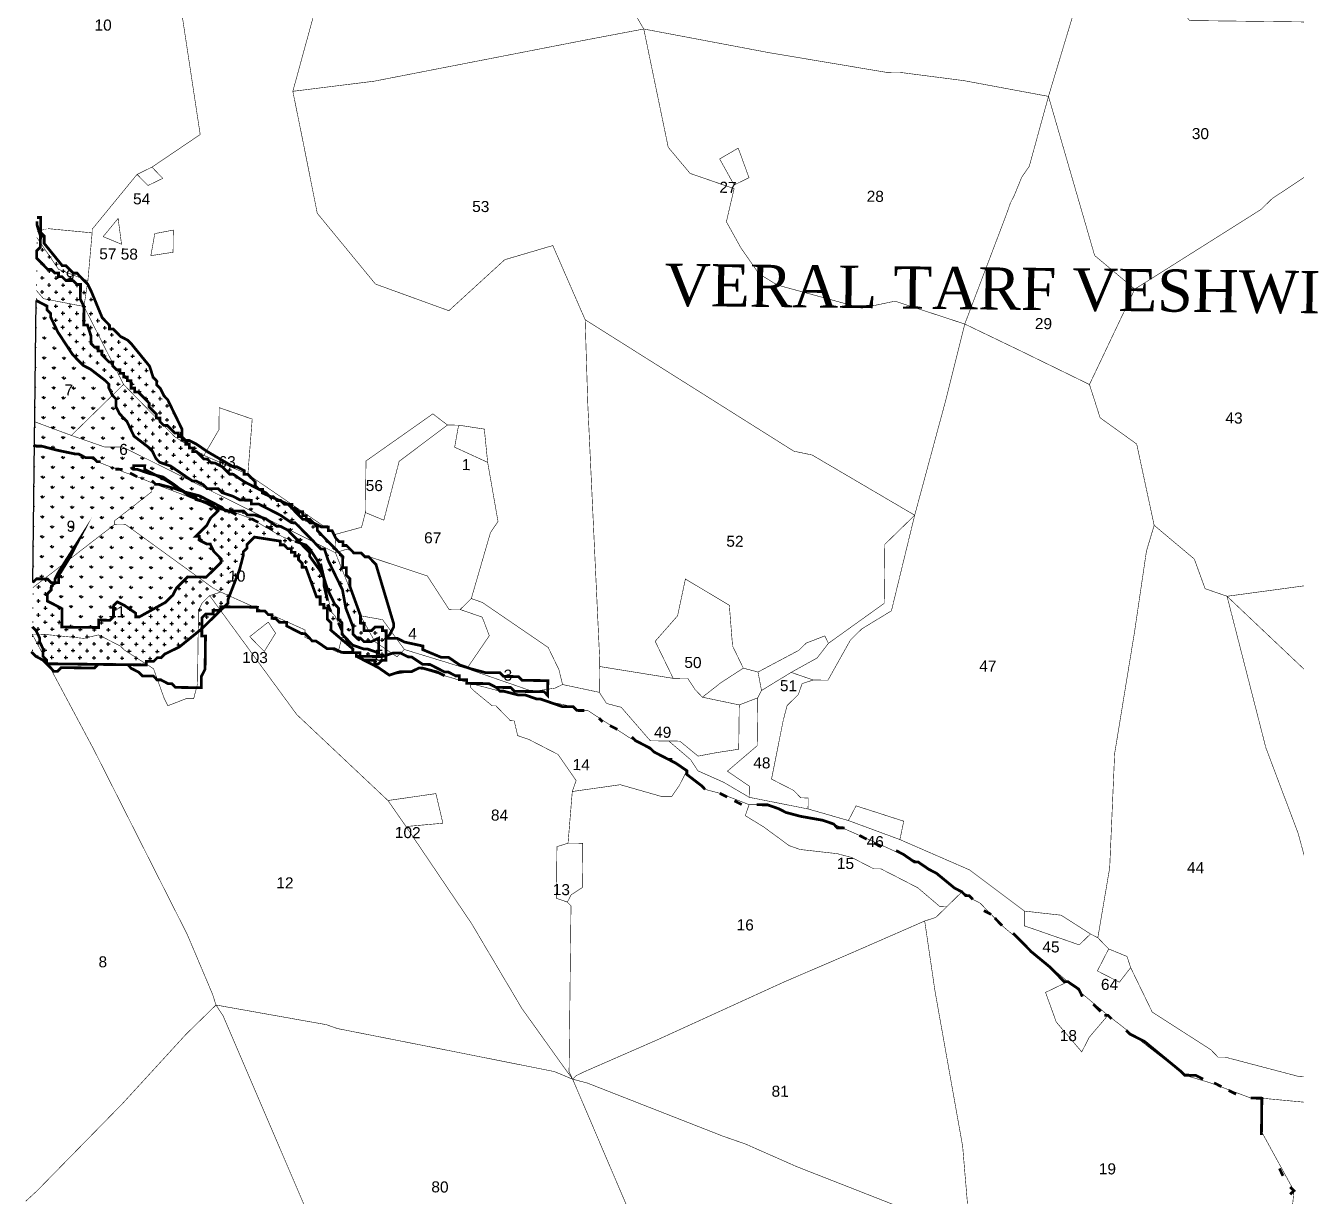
# Model space of a CAD drawing. Header units: metres. Extents: x 301380 to 306099, y 1982558 to 1991216.
# Drawn here: x 301451 to 302834, y 1988684 to 1989958 of the extents above; entities that cross this region are included whole.
import ezdxf

# ---------------------------------------------------------------- set-up
doc = ezdxf.new("R2010")
doc.units = ezdxf.units.M
for name, color, linetype in [('CRZ LINE FOR RIVER OR CREEK', 84, 'Continuous'), ('HAZARDS LINE', 1, 'Continuous'), ('HIGH TIDE LINE', 220, 'Continuous'), ('MANGROOVE HATCH', 104, 'Continuous'), ('NDZ-200M FROM CRZ', 30, 'Continuous'), ('SURVEY NO.', 7, 'Continuous'), ('SURVEY PLOT BOUNDARY', 35, 'Continuous'), ('VILLAGE BOUNDARY', 212, 'Continuous'), ('VILLAGE NAME', 3, 'Continuous')]:
    doc.layers.add(name, color=color, linetype=linetype)
doc.styles.add('PDF Arial', font='arial.ttf')

# ---------------------------------------------------------------- blocks, each defined once
blk = doc.blocks.new('THTU')
at = {"layer": 'MANGROOVE HATCH'}
h = blk.add_hatch(dxfattribs=at)
h.set_pattern_fill('GRASS', color=256, scale=0.601725, angle=-0.661)
h.set_pattern_definition([(89.338964, (295041.466, 1976559.506), (-10.681884, 10.931251), [2.865715, -18.748859]), (44.33896, (295041.466, 1976559.506), (-10.681884, 10.931251), [2.865715, -12.418097]), (134.33896, (295041.466, 1976559.506), (-10.931251, -10.681884), [2.865715, -12.418097])])
h.paths.add_polyline_path([(301549.5, 1989552), (301545.6, 1989556), (301541.7, 1989564.1), (301541.7, 1989568.1), (301537.7, 1989572.2), (301521.8, 1989584.4), (301513.9, 1989588.5), (301509.9, 1989592.5), (301502, 1989600.7), (301486.2, 1989624.9), (301478.4, 1989641), (301478.4, 1989645.1), (301474.4, 1989649.1), (301474.5, 1989653.1), (301466.5, 1989657.2), (301462.5, 1989659.3), (301459, 1989352.4), (301463, 1989356.4), (301475.1, 1989356.2), (301479, 1989352.2), (301483.1, 1989352.1), (301483.1, 1989356.1), (301487.2, 1989364.1), (301507.6, 1989396), (301499.4, 1989380), (301487.2, 1989360.1), (301487.1, 1989352.1), (301483.1, 1989352.1), (301479, 1989348.2), (301478.9, 1989344.1), (301474.9, 1989340.2), (301474.8, 1989332.2), (301482.8, 1989328.1), (301490.8, 1989323.9), (301490.5, 1989303.9), (301530.6, 1989303.4), (301530.7, 1989311.5), (301542.8, 1989311.3), (301546.8, 1989315.3), (301546.9, 1989327.3), (301551, 1989331.3), (301559, 1989327.2), (301570.9, 1989319), (301570.9, 1989315), (301574.9, 1989315), (301603.1, 1989330.7), (301611.3, 1989338.6), (301615.4, 1989346.6), (301627.5, 1989358.5), (301647.6, 1989358.2), (301655.7, 1989366.2), (301663.8, 1989374.1), (301663.9, 1989378.1), (301655.9, 1989386.2), (301652, 1989394.3), (301648, 1989394.4), (301640, 1989398.5), (301640.1, 1989402.5), (301636.1, 1989402.5), (301640.1, 1989406.5), (301648.2, 1989414.4), (301652.3, 1989422.4), (301656.4, 1989426.4), (301660.5, 1989430.3), (301656.5, 1989434.4), (301648.5, 1989438.5), (301628.6, 1989446.7), (301618, 1989454.9), (301604.7, 1989463.1), (301592.7, 1989469.2), (301584.7, 1989471.3), (301572.7, 1989475.5), (301568.7, 1989475.5), (301568.8, 1989479.5), (301580.8, 1989479.4), (301580.7, 1989475.4), (301592.7, 1989469.2), (301600.7, 1989467.1), (301612.7, 1989459), (301618, 1989454.9), (301624.6, 1989450.8), (301640.6, 1989446.6), (301656.5, 1989438.4), (301664.5, 1989434.3), (301668.5, 1989430.2), (301688.5, 1989430), (301692.5, 1989425.9), (301700.5, 1989425.8), (301712.5, 1989421.7), (301724.4, 1989413.5), (301728.5, 1989413.5), (301736.4, 1989409.4), (301748.3, 1989397.2), (301760.2, 1989385), (301760.2, 1989381), (301772, 1989364.8), (301775.9, 1989356.8), (301779.8, 1989344.7), (301783.7, 1989336.6), (301787.7, 1989328.5), (301791.6, 1989324.5), (301791.5, 1989312.5), (301795.4, 1989308.4), (301795.3, 1989296.4), (301799.3, 1989292.3), (301803.2, 1989288.2), (301807.2, 1989284.2), (301819.2, 1989280), (301823.2, 1989280), (301835.2, 1989275.8), (301835.4, 1989291.9), (301827.3, 1989288), (301819.3, 1989288.1), (301815.3, 1989292.1), (301811.3, 1989292.2), (301807.3, 1989296.2), (301807.4, 1989304.2), (301799.6, 1989324.4), (301795.9, 1989344.5), (301788, 1989360.6), (301780.2, 1989376.8), (301776.3, 1989388.9), (301772.3, 1989388.9), (301764.4, 1989397), (301752.5, 1989409.2), (301744.5, 1989417.3), (301740.5, 1989417.4), (301728.6, 1989425.5), (301704.7, 1989437.8), (301696.7, 1989437.9), (301696.7, 1989441.9), (301684.7, 1989442.1), (301676.7, 1989446.2), (301664.7, 1989450.3), (301660.7, 1989454.4), (301648.7, 1989454.5), (301644.7, 1989458.6), (301636.8, 1989462.7), (301632.8, 1989462.7), (301608.9, 1989479.1), (301596.9, 1989483.2), (301592.9, 1989487.3), (301589, 1989495.3), (301585, 1989499.4), (301569.1, 1989511.6), (301561.3, 1989527.8), (301553.4, 1989535.9), (301549.4, 1989543.9)])
at = {"layer": 'NDZ-200M FROM CRZ'}
h = blk.add_hatch(dxfattribs=at)
h.set_pattern_fill('CROSS', color=256, scale=1.20345, angle=-0.661)
h.set_pattern_definition([(359.338964, (295041.466, 1976559.5064), (7.7295618, 7.5532326), [3.820953, -11.462859]), (89.338964, (295043.354, 1976557.574), (-7.5532326, 7.7295618), [3.820953, -11.462859])])
h.paths.add_polyline_path([(301550.4, 1989624.2), (301546.4, 1989628.2), (301542.4, 1989628.3), (301542.4, 1989632.3), (301534.5, 1989640.4), (301522.8, 1989668.6), (301518.9, 1989676.7), (301514.9, 1989680.7), (301511, 1989684.8), (301507, 1989688.9), (301503, 1989688.9), (301499, 1989693), (301495.1, 1989697), (301491, 1989697.1), (301471.3, 1989721.4), (301471.4, 1989729.4), (301467.4, 1989733.5), (301467.6, 1989749.5), (301463.6, 1989749.5), (301462.5, 1989659.3), (301466.5, 1989657.2), (301474.5, 1989653.1), (301474.4, 1989649.1), (301478.4, 1989645.1), (301478.4, 1989641), (301486.2, 1989624.9), (301502, 1989600.7), (301509.9, 1989592.5), (301513.9, 1989588.5), (301521.8, 1989584.4), (301537.7, 1989572.2), (301541.7, 1989568.1), (301541.7, 1989564.1), (301545.6, 1989556), (301549.5, 1989552), (301549.4, 1989543.9), (301553.4, 1989535.9), (301561.3, 1989527.8), (301569.1, 1989511.6), (301585, 1989499.4), (301589, 1989495.3), (301592.9, 1989487.3), (301596.9, 1989483.2), (301608.9, 1989479.1), (301632.8, 1989462.7), (301636.8, 1989462.7), (301644.7, 1989458.6), (301648.7, 1989454.5), (301660.7, 1989454.4), (301664.7, 1989450.3), (301676.7, 1989446.2), (301684.7, 1989442.1), (301696.7, 1989441.9), (301696.7, 1989437.9), (301704.7, 1989437.8), (301728.6, 1989425.5), (301740.5, 1989417.4), (301744.5, 1989417.3), (301752.5, 1989409.2), (301764.4, 1989397), (301772.3, 1989388.9), (301776.3, 1989388.9), (301780.2, 1989376.8), (301788, 1989360.6), (301795.9, 1989344.5), (301799.6, 1989324.4), (301807.4, 1989304.2), (301807.3, 1989296.2), (301811.3, 1989292.2), (301815.3, 1989292.1), (301819.3, 1989288.1), (301827.3, 1989288), (301835.4, 1989291.9), (301835.2, 1989275.8), (301823.2, 1989280), (301819.2, 1989280), (301807.2, 1989284.2), (301803.2, 1989288.2), (301799.3, 1989292.3), (301795.3, 1989296.4), (301795.4, 1989308.4), (301791.5, 1989312.5), (301791.6, 1989324.5), (301787.7, 1989328.5), (301783.7, 1989336.6), (301779.8, 1989344.7), (301775.9, 1989356.8), (301772, 1989364.8), (301760.2, 1989381), (301760.2, 1989385), (301748.3, 1989397.2), (301736.4, 1989409.4), (301728.5, 1989413.5), (301724.4, 1989413.5), (301712.5, 1989421.7), (301700.5, 1989425.8), (301692.5, 1989425.9), (301688.5, 1989430), (301668.5, 1989430.2), (301664.5, 1989434.3), (301656.5, 1989438.4), (301640.6, 1989446.6), (301624.6, 1989450.8), (301618, 1989454.9), (301628.6, 1989446.7), (301648.5, 1989438.5), (301656.5, 1989434.4), (301660.5, 1989430.3), (301656.4, 1989426.4), (301652.3, 1989422.4), (301648.2, 1989414.4), (301640.1, 1989406.5), (301636.1, 1989402.5), (301640.1, 1989402.5), (301640, 1989398.5), (301648, 1989394.4), (301652, 1989394.3), (301655.9, 1989386.2), (301663.9, 1989378.1), (301663.8, 1989374.1), (301655.7, 1989366.2), (301647.6, 1989358.2), (301627.5, 1989358.5), (301615.4, 1989346.6), (301611.3, 1989338.6), (301603.1, 1989330.7), (301574.9, 1989315), (301570.9, 1989315), (301570.9, 1989319), (301559, 1989327.2), (301551, 1989331.3), (301546.9, 1989327.3), (301546.8, 1989315.3), (301542.8, 1989311.3), (301530.7, 1989311.5), (301530.6, 1989303.4), (301490.5, 1989303.9), (301490.8, 1989323.9), (301482.8, 1989328.1), (301474.8, 1989332.2), (301474.9, 1989340.2), (301478.9, 1989344.1), (301479, 1989348.2), (301483.1, 1989352.1), (301479, 1989352.2), (301475.1, 1989356.2), (301463, 1989356.4), (301459, 1989352.4), (301458.1, 1989276.2), (301462.1, 1989272.1), (301470, 1989268), (301474, 1989264), (301506.1, 1989263.6), (301546.2, 1989263.1), (301582.3, 1989262.7), (301582.4, 1989266.7), (301590.4, 1989266.6), (301594.4, 1989270.6), (301598.4, 1989270.5), (301602.5, 1989274.5), (301618.6, 1989282.4), (301642.9, 1989302.1), (301647, 1989306.1), (301651, 1989310.1), (301659.2, 1989318), (301663.2, 1989322), (301667.3, 1989325.9), (301671.3, 1989329.9), (301671.4, 1989333.9), (301683.8, 1989365.9), (301688, 1989381.9), (301688, 1989385.9), (301692.1, 1989389.8), (301692.1, 1989393.8), (301696.2, 1989397.8), (301700.2, 1989401.8), (301728.3, 1989397.4), (301728.2, 1989393.4), (301732.2, 1989393.4), (301736.2, 1989389.3), (301740.2, 1989389.3), (301740.2, 1989385.3), (301744.2, 1989385.2), (301744.1, 1989381.2), (301748.1, 1989381.2), (301748.1, 1989377.1), (301752.1, 1989373.1), (301752, 1989369.1), (301756, 1989369), (301767.7, 1989336.8), (301771.7, 1989336.8), (301771.6, 1989328.7), (301775.6, 1989328.7), (301775.6, 1989324.7), (301779.6, 1989324.6), (301779.4, 1989312.6), (301783.4, 1989308.5), (301783.3, 1989300.5), (301807.2, 1989280.2), (301807.1, 1989276.2), (301811.1, 1989276.1), (301811.1, 1989272.1), (301815.1, 1989272.1), (301819, 1989268), (301831.1, 1989267.9), (301831, 1989263.9), (301835, 1989263.8), (301839.1, 1989267.8), (301843.1, 1989267.7), (301843.5, 1989299.8), (301839.5, 1989299.9), (301839.5, 1989303.9), (301831.5, 1989304), (301827.4, 1989300), (301819.4, 1989300.1), (301819.5, 1989308.1), (301815.5, 1989308.2), (301815.6, 1989316.2), (301803.9, 1989348.4), (301804, 1989356.4), (301800.1, 1989360.5), (301800.1, 1989368.5), (301796.1, 1989368.6), (301796.3, 1989380.6), (301792.3, 1989384.7), (301768.5, 1989409), (301768.6, 1989413), (301764.6, 1989417.1), (301760.6, 1989421.1), (301756.6, 1989421.2), (301756.7, 1989425.2), (301752.7, 1989425.2), (301752.7, 1989429.3), (301748.7, 1989429.3), (301744.7, 1989433.4), (301740.7, 1989433.4), (301740.8, 1989437.4), (301736.8, 1989437.5), (301708.8, 1989449.8), (301708.9, 1989453.8), (301704.9, 1989453.9), (301700.9, 1989457.9), (301700.9, 1989461.9), (301697, 1989466), (301693, 1989470.1), (301689, 1989470.1), (301689, 1989474.1), (301681.1, 1989478.2), (301677.1, 1989478.3), (301649.2, 1989494.6), (301637.2, 1989502.8), (301629.3, 1989506.9), (301625.2, 1989507), (301621.3, 1989511), (301621.4, 1989519), (301605.7, 1989551.3), (301601.7, 1989555.4), (301597.8, 1989563.4), (301593.8, 1989567.5), (301593.9, 1989571.5), (301589.9, 1989575.6), (301586.1, 1989587.6), (301566.3, 1989611.9), (301562.3, 1989616), (301554.3, 1989620.1)])
at = {"layer": 'CRZ LINE FOR RIVER OR CREEK', "const_width": 3.01}
blk.add_lwpolyline([(301463.6, 1989749.5), (301467.6, 1989749.5), (301467.4, 1989733.5), (301471.4, 1989729.4), (301471.3, 1989721.4), (301491, 1989697.1), (301495.1, 1989697), (301499, 1989693), (301503, 1989688.9), (301507, 1989688.9), (301511, 1989684.8), (301514.9, 1989680.7), (301518.9, 1989676.7), (301522.8, 1989668.6), (301534.5, 1989640.4), (301542.4, 1989632.3), (301542.4, 1989628.3), (301546.4, 1989628.2), (301550.4, 1989624.2), (301554.3, 1989620.1), (301562.3, 1989616), (301566.3, 1989611.9), (301586.1, 1989587.6), (301589.9, 1989575.6), (301593.9, 1989571.5), (301593.8, 1989567.5), (301597.8, 1989563.4), (301601.7, 1989555.4), (301605.7, 1989551.3), (301621.4, 1989519), (301621.3, 1989511), (301625.2, 1989507), (301629.3, 1989506.9), (301637.2, 1989502.8), (301649.2, 1989494.6), (301677.1, 1989478.3), (301681.1, 1989478.2), (301689, 1989474.1), (301689, 1989470.1), (301693, 1989470.1), (301697, 1989466), (301700.9, 1989461.9), (301700.9, 1989457.9), (301704.9, 1989453.9), (301708.9, 1989453.8), (301708.8, 1989449.8), (301736.8, 1989437.5), (301740.8, 1989437.4), (301740.7, 1989433.4), (301744.7, 1989433.4), (301748.7, 1989429.3), (301752.7, 1989429.3), (301752.7, 1989425.2), (301756.7, 1989425.2), (301756.6, 1989421.2), (301760.6, 1989421.1), (301764.6, 1989417.1), (301768.6, 1989413), (301768.5, 1989409), (301792.3, 1989384.7), (301796.3, 1989380.6), (301796.1, 1989368.6), (301800.1, 1989368.5), (301800.1, 1989360.5), (301804, 1989356.4), (301803.9, 1989348.4), (301815.6, 1989316.2), (301815.5, 1989308.2), (301819.5, 1989308.1), (301819.4, 1989300.1), (301827.4, 1989300), (301831.5, 1989304), (301839.5, 1989303.9), (301839.5, 1989299.9), (301843.5, 1989299.8), (301843.1, 1989267.7), (301839.1, 1989267.8), (301835, 1989263.8), (301831, 1989263.9), (301831.1, 1989267.9), (301819, 1989268), (301815.1, 1989272.1), (301811.1, 1989272.1), (301811.1, 1989276.1), (301807.1, 1989276.2), (301807.2, 1989280.2), (301783.3, 1989300.5), (301783.4, 1989308.5), (301779.4, 1989312.6), (301779.6, 1989324.6), (301775.6, 1989324.7), (301775.6, 1989328.7), (301771.6, 1989328.7), (301771.7, 1989336.8), (301767.7, 1989336.8), (301756, 1989369), (301752, 1989369.1), (301752.1, 1989373.1), (301748.1, 1989377.1), (301748.1, 1989381.2), (301744.1, 1989381.2), (301744.2, 1989385.2), (301740.2, 1989385.3), (301740.2, 1989389.3), (301736.2, 1989389.3), (301732.2, 1989393.4), (301728.2, 1989393.4), (301728.3, 1989397.4), (301700.2, 1989401.8), (301696.2, 1989397.8), (301692.1, 1989393.8), (301692.1, 1989389.8), (301688, 1989385.9), (301688, 1989381.9), (301683.8, 1989365.9), (301671.4, 1989333.9), (301671.3, 1989329.9), (301667.3, 1989325.9), (301663.2, 1989322), (301659.2, 1989318), (301651, 1989310.1), (301647, 1989306.1), (301642.9, 1989302.1), (301618.6, 1989282.4), (301602.5, 1989274.5), (301598.4, 1989270.5), (301594.4, 1989270.6), (301590.4, 1989266.6), (301582.4, 1989266.7), (301582.3, 1989262.7), (301474, 1989264), (301470, 1989268), (301462.1, 1989272.1), (301458.1, 1989276.2)], dxfattribs=at)
at = {"layer": 'CRZ LINE FOR RIVER OR CREEK', "lineweight": 50}
blk.add_point((301458.1, 1989276.2), dxfattribs=at)
at = {"layer": 'HAZARDS LINE', "lineweight": 0, "const_width": 3.01}
blk.add_lwpolyline([(301463.5, 1989745.5), (301463.5, 1989741.5), (301467.3, 1989729.4), (301467.2, 1989717.4), (301463.2, 1989713.4), (301463.1, 1989705.4), (301467, 1989701.4), (301471, 1989697.3), (301475, 1989693.2), (301479, 1989693.2), (301482.9, 1989689.1), (301486.9, 1989689.1), (301486.9, 1989685.1), (301490.9, 1989685), (301494.9, 1989681), (301502.9, 1989680.9), (301506.9, 1989676.8), (301510.9, 1989676.8), (301510.7, 1989660.7), (301514.6, 1989652.7), (301514.4, 1989632.6), (301518.4, 1989632.6), (301522.3, 1989620.5), (301522.2, 1989612.5), (301526.1, 1989608.4), (301530.1, 1989608.4), (301530.1, 1989604.3), (301534.1, 1989604.3), (301534.1, 1989600.3), (301538, 1989596.2), (301542, 1989592.2), (301546, 1989592.1), (301545.9, 1989588.1), (301549.9, 1989584.1), (301553.9, 1989584), (301553.9, 1989580), (301557.9, 1989579.9), (301557.8, 1989575.9), (301561.9, 1989575.9), (301561.8, 1989571.9), (301565.8, 1989571.8), (301565.7, 1989563.8), (301569.7, 1989563.8), (301569.7, 1989559.8), (301573.7, 1989559.7), (301577.7, 1989555.6), (301585.6, 1989547.5), (301585.5, 1989543.5), (301589.5, 1989539.5), (301593.5, 1989535.4), (301593.4, 1989531.4), (301597.4, 1989531.3), (301597.4, 1989527.3), (301601.4, 1989523.3), (301605.4, 1989523.2), (301609.3, 1989519.2), (301613.3, 1989515.1), (301617.3, 1989515.1), (301617.3, 1989511.1), (301621.3, 1989511), (301621.2, 1989507), (301625.2, 1989507), (301625.2, 1989502.9), (301629.2, 1989502.9), (301629.2, 1989498.9), (301633.2, 1989498.8), (301633.1, 1989494.8), (301637.1, 1989494.8), (301645.1, 1989486.7), (301649.1, 1989486.6), (301653, 1989482.6), (301657, 1989482.5), (301665, 1989478.4), (301669, 1989474.4), (301673, 1989470.3), (301677, 1989470.2), (301688.9, 1989462.1), (301696.9, 1989458), (301704.9, 1989453.9), (301712.8, 1989449.8), (301716.8, 1989445.7), (301720.8, 1989445.7), (301724.8, 1989441.6), (301728.8, 1989441.6), (301732.7, 1989437.5), (301736.8, 1989437.5), (301744.7, 1989429.3), (301748.7, 1989425.3), (301752.6, 1989421.2), (301756.6, 1989421.2), (301760.6, 1989417.1), (301764.6, 1989417.1), (301772.6, 1989413), (301780.6, 1989412.9), (301780.6, 1989408.9), (301784.6, 1989408.8), (301788.5, 1989400.8), (301792.4, 1989396.7), (301796.5, 1989396.7), (301796.4, 1989392.6), (301800.4, 1989392.6), (301808.4, 1989384.5), (301816.4, 1989384.4), (301820.3, 1989380.3), (301824.4, 1989380.3), (301828.3, 1989376.2), (301832.3, 1989372.2), (301851.6, 1989307.7), (301851.5, 1989303.7), (301847.4, 1989295.8), (301843.4, 1989291.8), (301855.4, 1989291.7), (301863.4, 1989287.6), (301883.4, 1989283.3), (301883.4, 1989279.3), (301903.3, 1989271), (301911.3, 1989271), (301923.3, 1989262.8), (301935.3, 1989258.6), (301951.3, 1989254.4), (301967.3, 1989254.3), (301971.3, 1989250.2), (301987.3, 1989250), (301991.3, 1989246), (302019.4, 1989245.6), (302019.2, 1989229.6), (302015.2, 1989233.6), (301983.1, 1989234), (301979.2, 1989238.1), (301963.1, 1989238.3), (301955.1, 1989242.4), (301931.1, 1989242.6), (301931.1, 1989246.7), (301923.1, 1989246.7), (301923.1, 1989250.8), (301919.1, 1989250.8), (301911.2, 1989254.9), (301907.1, 1989255), (301891.2, 1989263.2), (301883.2, 1989263.3), (301871.2, 1989271.4), (301867.2, 1989271.5), (301859.2, 1989275.6), (301851.2, 1989275.7), (301839.1, 1989271.8), (301815.1, 1989272.1), (301815.1, 1989276.1), (301795.1, 1989276.3), (301787.1, 1989280.4), (301779.1, 1989280.5), (301767.1, 1989288.7), (301763.1, 1989288.7), (301759.2, 1989292.8), (301755.2, 1989296.8), (301751.2, 1989296.9), (301743.2, 1989301), (301735.2, 1989305.1), (301735.3, 1989309.1), (301727.3, 1989309.2), (301723.3, 1989313.2), (301719.3, 1989313.3), (301719.3, 1989317.3), (301715.3, 1989317.3), (301711.4, 1989321.4), (301703.3, 1989321.5), (301703.4, 1989325.5), (301663.3, 1989326), (301663.2, 1989322), (301655.2, 1989322.1), (301655.2, 1989318), (301647.1, 1989318.1), (301643.1, 1989314.2), (301642.8, 1989294.1), (301646.9, 1989294.1), (301646.4, 1989258), (301642.3, 1989250), (301642.2, 1989237.9), (301614.1, 1989238.3), (301610.2, 1989242.3), (301606.1, 1989242.4), (301598.2, 1989246.5), (301594.2, 1989246.5), (301590.2, 1989250.6), (301578.2, 1989250.7), (301574.2, 1989254.8), (301566.2, 1989258.9), (301562.3, 1989262.9), (301530.2, 1989263.3), (301526.1, 1989259.3), (301490, 1989259.8), (301486, 1989255.8), (301481.9, 1989255.8), (301474, 1989264), (301474.1, 1989268), (301470.1, 1989272), (301470.2, 1989280.1), (301466.3, 1989288.1), (301466.3, 1989292.1), (301462.4, 1989300.2), (301458.4, 1989304.3)], dxfattribs=at)
at = {"layer": 'HIGH TIDE LINE', "lineweight": 0, "const_width": 3.01}
blk.add_lwpolyline([(301459, 1989352.4), (301463, 1989356.4), (301475.1, 1989356.2), (301479, 1989352.2), (301483.1, 1989352.1), (301483.1, 1989356.1), (301487.2, 1989364.1), (301507.6, 1989396), (301499.4, 1989380), (301487.2, 1989360.1), (301487.1, 1989352.1), (301483.1, 1989352.1), (301479, 1989348.2), (301478.9, 1989344.1), (301474.9, 1989340.2), (301474.8, 1989332.2), (301482.8, 1989328.1), (301490.8, 1989323.9), (301490.5, 1989303.9), (301530.6, 1989303.4), (301530.7, 1989311.5), (301542.8, 1989311.3), (301546.8, 1989315.3), (301546.9, 1989327.3), (301551, 1989331.3), (301559, 1989327.2), (301570.9, 1989319), (301570.9, 1989315), (301574.9, 1989315), (301603.1, 1989330.7), (301611.3, 1989338.6), (301615.4, 1989346.6), (301627.5, 1989358.5), (301647.6, 1989358.2), (301655.7, 1989366.2), (301663.8, 1989374.1), (301663.9, 1989378.1), (301655.9, 1989386.2), (301652, 1989394.3), (301648, 1989394.4), (301640, 1989398.5), (301640.1, 1989402.5), (301636.1, 1989402.5), (301640.1, 1989406.5), (301648.2, 1989414.4), (301652.3, 1989422.4), (301656.4, 1989426.4), (301660.5, 1989430.3), (301656.5, 1989434.4), (301648.5, 1989438.5), (301628.6, 1989446.7), (301612.7, 1989459), (301600.7, 1989467.1), (301584.7, 1989471.3), (301572.7, 1989475.5), (301568.7, 1989475.5), (301568.8, 1989479.5), (301580.8, 1989479.4), (301580.7, 1989475.4), (301604.7, 1989463.1), (301624.6, 1989450.8), (301640.6, 1989446.6), (301656.5, 1989438.4), (301664.5, 1989434.3), (301668.5, 1989430.2), (301688.5, 1989430), (301692.5, 1989425.9), (301700.5, 1989425.8), (301712.5, 1989421.7), (301724.4, 1989413.5), (301728.5, 1989413.5), (301736.4, 1989409.4), (301748.3, 1989397.2), (301760.2, 1989385), (301760.2, 1989381), (301772, 1989364.8), (301775.9, 1989356.8), (301779.8, 1989344.7), (301783.7, 1989336.6), (301787.7, 1989328.5), (301791.6, 1989324.5), (301791.5, 1989312.5), (301795.4, 1989308.4), (301795.3, 1989296.4), (301799.3, 1989292.3), (301803.2, 1989288.2), (301807.2, 1989284.2), (301819.2, 1989280), (301823.2, 1989280), (301835.2, 1989275.8), (301835.4, 1989291.9), (301827.3, 1989288), (301819.3, 1989288.1), (301815.3, 1989292.1), (301811.3, 1989292.2), (301807.3, 1989296.2), (301807.4, 1989304.2), (301799.6, 1989324.4), (301795.9, 1989344.5), (301788, 1989360.6), (301780.2, 1989376.8), (301776.3, 1989388.9), (301772.3, 1989388.9), (301764.4, 1989397), (301752.5, 1989409.2), (301744.5, 1989417.3), (301740.5, 1989417.4), (301728.6, 1989425.5), (301704.7, 1989437.8), (301696.7, 1989437.9), (301696.7, 1989441.9), (301684.7, 1989442.1), (301676.7, 1989446.2), (301664.7, 1989450.3), (301660.7, 1989454.4), (301648.7, 1989454.5), (301644.7, 1989458.6), (301636.8, 1989462.7), (301632.8, 1989462.7), (301608.9, 1989479.1), (301596.9, 1989483.2), (301592.9, 1989487.3), (301589, 1989495.3), (301585, 1989499.4), (301569.1, 1989511.6), (301561.3, 1989527.8), (301553.4, 1989535.9), (301549.4, 1989543.9), (301549.5, 1989552), (301545.6, 1989556), (301541.7, 1989564.1), (301541.7, 1989568.1), (301537.7, 1989572.2), (301521.8, 1989584.4), (301513.9, 1989588.5), (301509.9, 1989592.5), (301502, 1989600.7), (301486.2, 1989624.9), (301478.4, 1989641), (301478.4, 1989645.1), (301474.4, 1989649.1), (301474.5, 1989653.1), (301466.5, 1989657.2), (301462.5, 1989659.3)], dxfattribs=at)
at = {"layer": 'MANGROOVE HATCH', "flags": 128}
blk.add_lwpolyline([(301462.5, 1989659.3), (301466.5, 1989657.2), (301474.5, 1989653.1), (301474.4, 1989649.1), (301478.4, 1989645.1), (301478.4, 1989641), (301486.2, 1989624.9), (301502, 1989600.7), (301509.9, 1989592.5), (301513.9, 1989588.5), (301521.8, 1989584.4), (301537.7, 1989572.2), (301541.7, 1989568.1), (301541.7, 1989564.1), (301545.6, 1989556), (301549.5, 1989552), (301549.4, 1989543.9), (301553.4, 1989535.9), (301561.3, 1989527.8), (301569.1, 1989511.6), (301585, 1989499.4), (301589, 1989495.3), (301592.9, 1989487.3), (301596.9, 1989483.2), (301608.9, 1989479.1), (301632.8, 1989462.7), (301636.8, 1989462.7), (301644.7, 1989458.6), (301648.7, 1989454.5), (301660.7, 1989454.4), (301664.7, 1989450.3), (301676.7, 1989446.2), (301684.7, 1989442.1), (301696.7, 1989441.9), (301696.7, 1989437.9), (301704.7, 1989437.8), (301728.6, 1989425.5), (301740.5, 1989417.4), (301744.5, 1989417.3), (301752.5, 1989409.2), (301764.4, 1989397), (301772.3, 1989388.9), (301776.3, 1989388.9), (301780.2, 1989376.8), (301788, 1989360.6), (301795.9, 1989344.5), (301799.6, 1989324.4), (301807.4, 1989304.2), (301807.3, 1989296.2), (301811.3, 1989292.2), (301815.3, 1989292.1), (301819.3, 1989288.1), (301827.3, 1989288), (301835.4, 1989291.9), (301835.2, 1989275.8), (301823.2, 1989280), (301819.2, 1989280), (301807.2, 1989284.2), (301803.2, 1989288.2), (301799.3, 1989292.3), (301795.3, 1989296.4), (301795.4, 1989308.4), (301791.5, 1989312.5), (301791.6, 1989324.5), (301787.7, 1989328.5), (301783.7, 1989336.6), (301779.8, 1989344.7), (301775.9, 1989356.8), (301772, 1989364.8), (301760.2, 1989381), (301760.2, 1989385), (301748.3, 1989397.2), (301736.4, 1989409.4), (301728.5, 1989413.5), (301724.4, 1989413.5), (301712.5, 1989421.7), (301700.5, 1989425.8), (301692.5, 1989425.9), (301688.5, 1989430), (301668.5, 1989430.2), (301664.5, 1989434.3), (301656.5, 1989438.4), (301640.6, 1989446.6), (301624.6, 1989450.8), (301604.7, 1989463.1), (301580.7, 1989475.4), (301580.8, 1989479.4), (301568.8, 1989479.5), (301568.7, 1989475.5), (301572.7, 1989475.5), (301584.7, 1989471.3), (301600.7, 1989467.1), (301612.7, 1989459), (301628.6, 1989446.7), (301648.5, 1989438.5), (301656.5, 1989434.4), (301660.5, 1989430.3), (301656.4, 1989426.4), (301652.3, 1989422.4), (301648.2, 1989414.4), (301640.1, 1989406.5), (301636.1, 1989402.5), (301640.1, 1989402.5), (301640, 1989398.5), (301648, 1989394.4), (301652, 1989394.3), (301655.9, 1989386.2), (301663.9, 1989378.1), (301663.8, 1989374.1), (301655.7, 1989366.2), (301647.6, 1989358.2), (301627.5, 1989358.5), (301615.4, 1989346.6), (301611.3, 1989338.6), (301603.1, 1989330.7), (301574.9, 1989315), (301570.9, 1989315), (301570.9, 1989319), (301559, 1989327.2), (301551, 1989331.3), (301546.9, 1989327.3), (301546.8, 1989315.3), (301542.8, 1989311.3), (301530.7, 1989311.5), (301530.6, 1989303.4), (301490.5, 1989303.9), (301490.8, 1989323.9), (301482.8, 1989328.1), (301474.8, 1989332.2), (301474.9, 1989340.2), (301478.9, 1989344.1), (301479, 1989348.2), (301483.1, 1989352.1), (301487.1, 1989352.1), (301487.2, 1989360.1), (301499.4, 1989380), (301507.6, 1989396), (301487.2, 1989364.1), (301483.1, 1989356.1), (301483.1, 1989352.1), (301479, 1989352.2), (301475.1, 1989356.2), (301463, 1989356.4), (301459, 1989352.4)], close=True, dxfattribs=at)
at = {"layer": 'SURVEY PLOT BOUNDARY', "lineweight": 18, "const_width": 0.602}
for points in [[(301607.6, 1990060.8), (301641.1, 1989839.8), (301588.6, 1989804.3), (301572.4, 1989796.4), (301523.6, 1989736.8), (301523.5, 1989732.8), (301475.5, 1989737.4), (301523.5, 1989732.8), (301518.9, 1989680.7), (301487, 1989693.1), (301463.3, 1989727.8), (301487, 1989693.1), (301518.9, 1989680.7), (301514.6, 1989652.7), (301470.6, 1989661.2), (301462.7, 1989670.2), (301470.6, 1989661.2), (301514.6, 1989652.7), (301557.7, 1989567.9), (301500.9, 1989512.4), (301461, 1989527.3), (301500.9, 1989512.4), (301536.9, 1989499.9), (301557, 1989499.7), (301788.3, 1989384.7), (301815.6, 1989316.2), (301831.3, 1989287.9), (301855.2, 1989271.6), (301863.3, 1989279.5), (301931.3, 1989258.7), (302003.2, 1989233.8), (302027.3, 1989237.5), (302035.4, 1989241.4), (302075.4, 1989232.9), (302083.3, 1989220.8), (302099.3, 1989216.6), (302130.9, 1989180.2), (302151, 1989179.9), (302174.8, 1989159.6), (302182.7, 1989147.5), (302210.6, 1989135.1), (302238.5, 1989118.7), (302302.6, 1989106), (302346.5, 1989093.4), (302402.5, 1989072.7), (302478.3, 1989039.7), (302538, 1988994.9), (302537.8, 1988978.9), (302597.7, 1988958.1), (302609.9, 1988970), (302617.9, 1988965.9), (302629.7, 1988953.7), (302617.4, 1988929.8), (302641.4, 1988917.5), (302653.6, 1988933.4), (302677.1, 1988885), (302740.8, 1988844.1), (302748.7, 1988836), (302756.8, 1988835.9), (302836.7, 1988814.9)], [(302844.4, 1988786.8), (302796.4, 1988791.3), (302784.3, 1988791.5), (302740.4, 1988808), (302712.4, 1988816.4), (302628.9, 1988881.5), (302585.2, 1988918.1), (302513.7, 1988979.1), (302489.9, 1989003.5), (302481.9, 1989007.6), (302478, 1989011.7), (302470, 1989015.8), (302434.2, 1989040.2), (302422.2, 1989048.4), (302386.3, 1989064.9), (302330.5, 1989089.6), (302278.5, 1989102.2), (302258.5, 1989110.5), (302238.4, 1989110.7), (302206.5, 1989123.1), (302190.5, 1989127.3), (302170.6, 1989143.6), (302170.7, 1989147.6), (302158.7, 1989155.8), (302134.8, 1989168.1), (302106.9, 1989184.4), (302063.1, 1989213), (302051.1, 1989213.2), (302047.1, 1989217.2), (302007.1, 1989225.7), (301995.1, 1989229.9), (301967.1, 1989234.2), (301935.1, 1989242.6), (301879.1, 1989259.3), (301871, 1989255.4), (301846.9, 1989251.6), (301811.1, 1989272.1), (301799.3, 1989292.3), (301787.5, 1989316.5), (301783.5, 1989320.6), (301775.9, 1989356.8), (301768.2, 1989376.9), (301760.3, 1989389), (301756.3, 1989393.1), (301732.3, 1989401.4), (301724.4, 1989405.5), (301696.5, 1989421.9), (301652.5, 1989438.4), (301636.5, 1989442.6), (301592.6, 1989459.2), (301572.6, 1989467.4), (301560.6, 1989471.6), (301528.7, 1989484), (301520.7, 1989488.1), (301516.7, 1989488.1), (301504.7, 1989492.3), (301468.7, 1989500.7), (301460.7, 1989502.8), (301468.7, 1989500.7), (301504.7, 1989492.3), (301516.7, 1989488.1), (301520.7, 1989488.1), (301528.7, 1989484), (301560.6, 1989471.6), (301572.6, 1989467.4), (301592.6, 1989459.2), (301588.5, 1989455.2), (301588.5, 1989451.2), (301548, 1989419.6), (301548, 1989415.6), (301458.9, 1989346.7), (301548, 1989415.6), (301560, 1989415.4), (301655.5, 1989346.1), (301663.5, 1989342), (301651.4, 1989338.1), (301643.3, 1989330.2), (301639.2, 1989322.2), (301638.2, 1989242), (301634, 1989226), (301626, 1989226.1), (301605.9, 1989218.3), (301601.9, 1989226.4), (301590.3, 1989258.6), (301558.4, 1989279), (301554.5, 1989283.1), (301530.5, 1989295.4), (301514.4, 1989291.6), (301470.4, 1989296.1), (301458.3, 1989296.2), (301525.1, 1989171.1), (301576.1, 1989070.2), (301627.1, 1988969.3), (301654.4, 1988904.8), (301658.3, 1988892.7), (301625.8, 1988861), (301556.7, 1988785.6), (301463.4, 1988690.4), (301451.2, 1988679.2), (301463.4, 1988690.4), (301556.7, 1988785.6), (301625.8, 1988861), (301658.3, 1988892.7), (301666.2, 1988880.6), (301771.6, 1988634.6)], [(301767.1, 1989978.7), (301741.9, 1989886.8), (301753.3, 1989830.5), (301768.5, 1989754.1), (301831.8, 1989677.1), (301911.7, 1989648.1), (301972.5, 1989703.6), (302024.8, 1989719), (302060, 1989638.3), (302062.9, 1989546), (302075.8, 1989269.1), (302075.4, 1989232.9), (302035.4, 1989241.4), (302031.5, 1989257.5), (302019.8, 1989281.7), (301948.1, 1989330.7), (301936.1, 1989334.9), (301957, 1989406.8), (301965.2, 1989418.8), (301953.9, 1989483.1), (301950.3, 1989519.3), (301922.3, 1989523.6), (301910.2, 1989523.7), (301894.3, 1989535.9), (301821.5, 1989484.6), (301820.9, 1989428.5), (301816.7, 1989412.5), (301788.5, 1989404.8), (301693, 1989470.1), (301697.7, 1989530.2), (301661.8, 1989542.6), (301661.5, 1989518.6), (301645.1, 1989490.7), (301613.3, 1989511.1), (301557.7, 1989567.9), (301514.6, 1989652.7), (301518.9, 1989680.7), (301523.5, 1989732.8), (301523.6, 1989736.8), (301572.4, 1989796.4), (301584.3, 1989784.3), (301600.4, 1989792.1), (301588.6, 1989804.3), (301641.1, 1989839.8), (301607.6, 1990060.8)], [(302477.9, 1988654.6), (302470.8, 1988738.9), (302440.7, 1988907.8), (302429.5, 1988984.1), (302441.6, 1988988), (302453.8, 1988999.9), (302470, 1989015.8), (302478, 1989011.7), (302481.9, 1989007.6), (302489.9, 1989003.5), (302513.7, 1988979.1), (302585.2, 1988918.1), (302561, 1988906.4), (302572.7, 1988874.1), (302600.4, 1988841.7), (302608.6, 1988857.7), (302628.9, 1988881.5), (302712.4, 1988816.4), (302740.4, 1988808), (302784.3, 1988791.5), (302796.4, 1988791.3), (302795.9, 1988755.2), (302831.3, 1988690.6), (302822.2, 1988594.4)]]:
    blk.add_lwpolyline(points, dxfattribs=at)
for points in [[(301782.1, 1990235.3), (301845.7, 1990190.5), (302004.7, 1990064.3), (302084.5, 1990027.2), (302088.4, 1990015.2), (302123.8, 1989954.6), (302063.5, 1989943.2), (301830.3, 1989897.8), (301741.9, 1989886.8), (301767.1, 1989978.7), (301796.5, 1990094.8), (301793.2, 1990159)], [(302325.7, 1990072.6), (302446, 1990067.2), (302626.8, 1990089.2), (302564.2, 1989881.3), (302472.2, 1989898.4), (302404.1, 1989907.2), (302388, 1989907.4), (302259.9, 1989928.9), (302123.8, 1989954.6), (302088.4, 1990015.2), (302084.5, 1990027.2), (302117.9, 1990139.2), (302147.1, 1990231.1), (302217.5, 1990077.9)], [(302795.5, 1989758.3), (302658.1, 1989671.6), (302614.4, 1989708.2), (302564.2, 1989881.3), (302626.8, 1990089.2), (302678.2, 1990020.4), (302717.6, 1989963.8), (302842, 1989962.3), (302920.8, 1989845.1), (302807.6, 1989770.1)], [(302123.8, 1989954.6), (302150.4, 1989825.9), (302174.2, 1989797.5), (302222.1, 1989780.9), (302213.7, 1989744.9), (302229.4, 1989716.6), (302249.1, 1989688.3), (302269, 1989676.1), (302361, 1989650.9), (302397.2, 1989658.5), (302473.1, 1989633.6), (302452.1, 1989549.6), (302418.6, 1989425.6), (302307, 1989491.1), (302287, 1989495.3), (302060, 1989638.3), (302024.8, 1989719), (301972.5, 1989703.6), (301911.7, 1989648.1), (301831.8, 1989677.1), (301768.5, 1989754.1), (301753.3, 1989830.5), (301741.9, 1989886.8), (301830.3, 1989897.8), (302063.5, 1989943.2)], [(302564.2, 1989881.3), (302543.3, 1989805.3), (302535.1, 1989793.4), (302526.9, 1989773.4), (302522.8, 1989765.4), (302518.6, 1989753.4), (302473.1, 1989633.6), (302397.2, 1989658.5), (302361, 1989650.9), (302269, 1989676.1), (302249.1, 1989688.3), (302229.4, 1989716.6), (302213.7, 1989744.9), (302222.1, 1989780.9), (302174.2, 1989797.5), (302150.4, 1989825.9), (302123.8, 1989954.6), (302259.9, 1989928.9), (302388, 1989907.4), (302404.1, 1989907.2), (302472.2, 1989898.4)], [(302564.2, 1989881.3), (302614.4, 1989708.2), (302658.1, 1989671.6), (302608.8, 1989567.8), (302533, 1989604.8), (302473.1, 1989633.6), (302518.6, 1989753.4), (302522.8, 1989765.4), (302526.9, 1989773.4), (302535.1, 1989793.4), (302543.3, 1989805.3)], [(302928.9, 1989849), (302932, 1989768.7), (302928.9, 1989503.9), (302912.1, 1989431.9), (302895.1, 1989355.9), (302758.5, 1989337.4), (302734.6, 1989345.7), (302722.9, 1989377.9), (302679.2, 1989414.6), (302660.2, 1989503), (302620.4, 1989531.6), (302608.8, 1989567.8), (302658.1, 1989671.6), (302795.5, 1989758.3), (302807.6, 1989770.1), (302920.8, 1989845.1)], [(302222.1, 1989784.9), (302238.3, 1989792.8), (302226.6, 1989825), (302206.4, 1989813.2)], [(302222.1, 1989784.9), (302206.4, 1989813.2), (302226.6, 1989825), (302238.3, 1989792.8)], [(301588.6, 1989804.3), (301600.4, 1989792.1), (301584.3, 1989784.3), (301572.4, 1989796.4)], [(301535.5, 1989728.7), (301555.5, 1989720.4), (301551.8, 1989748.5)], [(301535.5, 1989728.7), (301551.8, 1989748.5), (301555.5, 1989720.4)], [(301475.5, 1989737.4), (301463.4, 1989734.5)], [(301591.7, 1989732), (301587.4, 1989708), (301611.6, 1989711.7), (301611.8, 1989735.8)], [(301587.4, 1989708), (301591.7, 1989732), (301611.8, 1989735.8), (301611.6, 1989711.7)], [(302418.6, 1989425.6), (302402.3, 1989409.7), (302386.1, 1989393.9), (302385.4, 1989329.7), (302324.7, 1989286.2), (302320.8, 1989294.3), (302300.6, 1989286.5), (302292.5, 1989278.6), (302248.1, 1989255), (302232.1, 1989259.2), (302220.4, 1989283.4), (302216.9, 1989327.6), (302169.1, 1989356.2), (302160.6, 1989316.2), (302136.2, 1989288.4), (302155.8, 1989248.1), (302075.7, 1989261), (302075.8, 1989269.1), (302062.9, 1989546), (302060, 1989638.3), (302287, 1989495.3), (302307, 1989491.1)], [(302608.8, 1989567.8), (302620.4, 1989531.6), (302660.2, 1989503), (302679.2, 1989414.6), (302670.8, 1989386.6), (302657.8, 1989298.4), (302636.2, 1989166.3), (302630.8, 1989042), (302617.9, 1988965.9), (302609.9, 1988970), (302578, 1988990.4), (302538, 1988994.9), (302478.3, 1989039.7), (302402.5, 1989072.7), (302406.7, 1989092.7), (302354.8, 1989109.4), (302346.5, 1989093.4), (302302.6, 1989106), (302302.7, 1989118), (302294.7, 1989118.1), (302286.8, 1989126.2), (302262.8, 1989138.5), (302275.6, 1989202.6), (302279.8, 1989218.6), (302292, 1989230.5), (302296.1, 1989242.4), (302308.2, 1989246.3), (302324.2, 1989246.1), (302348.8, 1989290), (302361, 1989301.9), (302393.3, 1989321.6), (302418.6, 1989425.6), (302452.1, 1989549.6), (302473.1, 1989633.6), (302533, 1989604.8)], [(301500.9, 1989512.4), (301557.7, 1989567.9), (301613.3, 1989511.1), (301645.1, 1989490.7), (301693, 1989470.1), (301788.5, 1989404.8), (301788.3, 1989384.7), (301557, 1989499.7), (301536.9, 1989499.9)], [(301645.1, 1989490.7), (301661.5, 1989518.6), (301661.8, 1989542.6), (301697.7, 1989530.2), (301693, 1989470.1)], [(301820.9, 1989428.5), (301821.5, 1989484.6), (301894.3, 1989535.9), (301910.2, 1989523.7), (301857.6, 1989484.2), (301840.9, 1989420.2)], [(301910.2, 1989523.7), (301922.3, 1989523.6), (301918, 1989499.6), (301953.9, 1989483.1), (301965.2, 1989418.8), (301957, 1989406.8), (301936.1, 1989334.9), (301924, 1989323), (301911.9, 1989323.1), (301888.3, 1989359.5), (301800.4, 1989388.6), (301788.3, 1989384.7), (301788.5, 1989404.8), (301816.7, 1989412.5), (301820.9, 1989428.5), (301840.9, 1989420.2), (301857.6, 1989484.2)], [(301922.3, 1989523.6), (301950.3, 1989519.3), (301953.9, 1989483.1), (301918, 1989499.6)], [(301592.6, 1989459.2), (301636.5, 1989442.6), (301652.5, 1989438.4), (301696.5, 1989421.9), (301724.4, 1989405.5), (301732.3, 1989401.4), (301756.3, 1989393.1), (301760.3, 1989389), (301768.2, 1989376.9), (301775.9, 1989356.8), (301783.5, 1989320.6), (301787.5, 1989316.5), (301799.3, 1989292.3), (301795.3, 1989292.4), (301791.1, 1989276.4), (301755.1, 1989292.8), (301755.2, 1989300.8), (301663.5, 1989342), (301655.5, 1989346.1), (301560, 1989415.4), (301548, 1989415.6), (301548, 1989419.6), (301588.5, 1989451.2), (301588.5, 1989455.2)], [(302418.6, 1989425.6), (302393.3, 1989321.6), (302361, 1989301.9), (302348.8, 1989290), (302324.2, 1989246.1), (302308.2, 1989246.3), (302284.2, 1989254.6), (302312.5, 1989270.3), (302324.7, 1989286.2), (302385.4, 1989329.7), (302386.1, 1989393.9), (302402.3, 1989409.7)], [(302913, 1988818.1), (302900.9, 1988810.2), (302836.7, 1988814.9), (302756.8, 1988835.9), (302748.7, 1988836), (302740.8, 1988844.1), (302677.1, 1988885), (302653.6, 1988933.4), (302649.7, 1988945.5), (302629.7, 1988953.7), (302617.9, 1988965.9), (302630.8, 1989042), (302636.2, 1989166.3), (302657.8, 1989298.4), (302670.8, 1989386.6), (302679.2, 1989414.6), (302722.9, 1989377.9), (302734.6, 1989345.7), (302758.5, 1989337.4), (302800.8, 1989172.4), (302835.8, 1989079.7), (302858.9, 1988995.2)], [(301924, 1989323), (301948, 1989314.7), (301955.7, 1989294.5), (301931.3, 1989258.7), (301863.3, 1989279.5), (301839.6, 1989311.9), (301815.6, 1989316.2), (301788.3, 1989384.7), (301800.4, 1989388.6), (301888.3, 1989359.5), (301911.9, 1989323.1)], [(302155.8, 1989248.1), (302136.2, 1989288.4), (302160.6, 1989316.2), (302169.1, 1989356.2), (302216.9, 1989327.6), (302220.4, 1989283.4), (302232.1, 1989259.2), (302207.9, 1989243.5), (302187.6, 1989227.6), (302179.7, 1989235.8), (302171.8, 1989247.9)], [(302758.5, 1989337.4), (302895.1, 1989355.9), (303018.6, 1989282.2), (303154.2, 1989208.5), (303269.8, 1989151), (303324.9, 1989058), (303372, 1988969.2), (303255.6, 1988958.5), (303183.9, 1989007.5), (303160, 1989019.8), (303080.5, 1989076.9), (302937.6, 1989215), (302865.7, 1989235.9)], [(301651.4, 1989338.1), (301746.2, 1989208.7), (301845.4, 1989115.2), (301865.1, 1989086.9), (301936.1, 1988981.8), (301991.2, 1988888.9), (302034.6, 1988828.2), (302046.4, 1988812), (302026.5, 1988820.3), (301898.4, 1988845.8), (301790.4, 1988867.1), (301778.4, 1988871.3), (301658.3, 1988892.7), (301654.4, 1988904.8), (301627.1, 1988969.3), (301576.1, 1989070.2), (301525.1, 1989171.1), (301458.3, 1989296.2), (301470.4, 1989296.1), (301514.4, 1989291.6), (301530.5, 1989295.4), (301554.5, 1989283.1), (301558.4, 1989279), (301590.3, 1989258.6), (301601.9, 1989226.4), (301605.9, 1989218.3), (301626, 1989226.1), (301634, 1989226), (301638.2, 1989242), (301639.2, 1989322.2), (301643.3, 1989330.2)], [(301663.5, 1989342), (301755.2, 1989300.8), (301755.1, 1989292.8), (301791.1, 1989276.4), (301795.3, 1989292.4), (301799.3, 1989292.3), (301811.1, 1989272.1), (301846.9, 1989251.6), (301871, 1989255.4), (301879.1, 1989259.3), (301935.1, 1989242.6), (301935, 1989238.6), (301939, 1989234.5), (301958.9, 1989218.2), (301962.9, 1989218.2), (301978.7, 1989202), (301982.8, 1989201.9), (301986.6, 1989185.8), (301998.6, 1989181.7), (302030.5, 1989165.3), (302050.2, 1989136.9), (302046, 1989125), (302041.4, 1989068.8), (302029.3, 1989065), (302028.7, 1989008.8), (302040.6, 1989004.7), (302044.6, 1989000.6), (302042.5, 1988820.1), (302046.4, 1988812), (302034.6, 1988828.2), (301991.2, 1988888.9), (301936.1, 1988981.8), (301865.1, 1989086.9), (301905.2, 1989090.5), (301897.6, 1989122.7), (301845.4, 1989115.2), (301746.2, 1989208.7), (301651.4, 1989338.1)], [(301936.1, 1989334.9), (301948.1, 1989330.7), (302019.8, 1989281.7), (302031.5, 1989257.5), (302035.4, 1989241.4), (302027.3, 1989237.5), (302003.2, 1989233.8), (301931.3, 1989258.7), (301955.7, 1989294.5), (301948, 1989314.7), (301924, 1989323)], [(303080.5, 1989076.9), (303065.2, 1988800.3), (302997.2, 1988817.1), (302913, 1988818.1), (302858.9, 1988995.2), (302835.8, 1989079.7), (302800.8, 1989172.4), (302758.5, 1989337.4), (302865.7, 1989235.9), (302937.6, 1989215)], [(301695, 1989293.5), (301710.8, 1989277.3), (301723.1, 1989297.2), (301715.2, 1989309.3)], [(301710.8, 1989277.3), (301695, 1989293.5), (301715.2, 1989309.3), (301723.1, 1989297.2)], [(301863.3, 1989279.5), (301855.2, 1989271.6), (301831.3, 1989287.9), (301815.6, 1989316.2), (301839.6, 1989311.9)], [(302324.7, 1989286.2), (302312.5, 1989270.3), (302284.2, 1989254.6), (302251.9, 1989234.9), (302248.1, 1989255), (302292.5, 1989278.6), (302300.6, 1989286.5), (302320.8, 1989294.3)], [(302155.8, 1989248.1), (302171.8, 1989247.9), (302179.7, 1989235.8), (302187.6, 1989227.6), (302227.7, 1989219.2), (302227.1, 1989171), (302203, 1989167.3), (302182.9, 1989163.5), (302163, 1989179.8), (302130.9, 1989180.2), (302099.3, 1989216.6), (302083.3, 1989220.8), (302075.4, 1989232.9), (302075.7, 1989261)], [(302248.1, 1989255), (302251.9, 1989234.9), (302247.8, 1989226.9), (302227.7, 1989219.2), (302187.6, 1989227.6), (302207.9, 1989243.5), (302232.1, 1989259.2)], [(302284.2, 1989254.6), (302308.2, 1989246.3), (302296.1, 1989242.4), (302292, 1989230.5), (302279.8, 1989218.6), (302275.6, 1989202.6), (302262.8, 1989138.5), (302286.8, 1989126.2), (302294.7, 1989118.1), (302302.7, 1989118), (302302.6, 1989106), (302238.5, 1989118.7), (302238.7, 1989130.8), (302214.8, 1989147.1), (302247.2, 1989174.8), (302247.8, 1989226.9), (302251.9, 1989234.9)], [(302162.5, 1989131.6), (302154.3, 1989119.7), (302142.3, 1989119.8), (302098.3, 1989132.4), (302046, 1989125), (302050.2, 1989136.9), (302030.5, 1989165.3), (301998.6, 1989181.7), (301986.6, 1989185.8), (301982.8, 1989201.9), (301978.7, 1989202), (301962.9, 1989218.2), (301958.9, 1989218.2), (301939, 1989234.5), (301935, 1989238.6), (301935.1, 1989242.6), (301967.1, 1989234.2), (301995.1, 1989229.9), (302007.1, 1989225.7), (302047.1, 1989217.2), (302051.1, 1989213.2), (302063.1, 1989213), (302106.9, 1989184.4), (302134.8, 1989168.1), (302158.7, 1989155.8), (302170.7, 1989147.6)], [(302238.5, 1989118.7), (302210.6, 1989135.1), (302182.7, 1989147.5), (302174.8, 1989159.6), (302151, 1989179.9), (302163, 1989179.8), (302182.9, 1989163.5), (302203, 1989167.3), (302227.1, 1989171), (302227.7, 1989219.2), (302247.8, 1989226.9), (302247.2, 1989174.8), (302214.8, 1989147.1), (302238.7, 1989130.8)], [(302206.5, 1989123.1), (302238.4, 1989110.7), (302234.3, 1989098.7), (302254.2, 1989086.5), (302282, 1989066.1), (302294, 1989061.9), (302334.1, 1989057.4), (302350.1, 1989053.2), (302374, 1989040.9), (302382, 1989040.8), (302390, 1989036.7), (302421.9, 1989020.3), (302445.8, 1989000), (302453.8, 1988999.9), (302441.6, 1988988), (302429.5, 1988984.1), (302348.9, 1988948.9), (302276.3, 1988917.7), (302139.2, 1988855.1), (302058.6, 1988819.9), (302050.5, 1988816), (302046.4, 1988812), (302042.5, 1988820.1), (302044.6, 1989000.6), (302040.6, 1989004.7), (302044.8, 1989012.6), (302056.9, 1989020.5), (302057.4, 1989068.7), (302041.4, 1989068.8), (302046, 1989125), (302098.3, 1989132.4), (302142.3, 1989119.8), (302154.3, 1989119.7), (302162.5, 1989131.6), (302170.7, 1989147.6), (302170.6, 1989143.6), (302190.5, 1989127.3)], [(301865.1, 1989086.9), (301845.4, 1989115.2), (301897.6, 1989122.7), (301905.2, 1989090.5)], [(302470, 1989015.8), (302453.8, 1988999.9), (302445.8, 1989000), (302421.9, 1989020.3), (302390, 1989036.7), (302382, 1989040.8), (302374, 1989040.9), (302350.1, 1989053.2), (302334.1, 1989057.4), (302294, 1989061.9), (302282, 1989066.1), (302254.2, 1989086.5), (302234.3, 1989098.7), (302238.4, 1989110.7), (302258.5, 1989110.5), (302278.5, 1989102.2), (302330.5, 1989089.6), (302386.3, 1989064.9), (302422.2, 1989048.4), (302434.2, 1989040.2)], [(302346.5, 1989093.4), (302354.8, 1989109.4), (302406.7, 1989092.7), (302402.5, 1989072.7)], [(302044.8, 1989012.6), (302040.6, 1989004.7), (302028.7, 1989008.8), (302029.3, 1989065), (302041.4, 1989068.8), (302057.4, 1989068.7), (302056.9, 1989020.5)], [(302609.9, 1988970), (302597.7, 1988958.1), (302537.8, 1988978.9), (302538, 1988994.9), (302578, 1988990.4)], [(302477.9, 1988654.6), (302477.7, 1988642.5), (302449.7, 1988650.9), (302437.8, 1988659), (302290.1, 1988716.9), (302234.2, 1988741.6), (302210.2, 1988749.9), (302062.4, 1988807.8), (302046.4, 1988812), (302050.5, 1988816), (302058.6, 1988819.9), (302139.2, 1988855.1), (302276.3, 1988917.7), (302348.9, 1988948.9), (302429.5, 1988984.1), (302440.7, 1988907.8), (302470.8, 1988738.9)], [(302653.6, 1988933.4), (302641.4, 1988917.5), (302617.4, 1988929.8), (302629.7, 1988953.7), (302649.7, 1988945.5)], [(302600.4, 1988841.7), (302572.7, 1988874.1), (302561, 1988906.4), (302585.2, 1988918.1), (302628.9, 1988881.5), (302608.6, 1988857.7)], [(302046.4, 1988812), (302163.6, 1988537.8), (302151.6, 1988542), (302079.6, 1988558.9), (301967.6, 1988580.2), (301775.4, 1988618.5), (301771.6, 1988634.6), (301666.2, 1988880.6), (301658.3, 1988892.7), (301778.4, 1988871.3), (301790.4, 1988867.1), (301898.4, 1988845.8), (302026.5, 1988820.3)], [(302499.9, 1988477.8), (302439.6, 1988462.4), (302379.8, 1988503.2), (302247.7, 1988524.8), (302163.6, 1988537.8), (302046.4, 1988812), (302062.4, 1988807.8), (302210.2, 1988749.9), (302234.2, 1988741.6), (302290.1, 1988716.9), (302437.8, 1988659), (302449.7, 1988650.9), (302477.7, 1988642.5), (302499.9, 1988481.8)]]:
    blk.add_lwpolyline(points, close=True, dxfattribs=at)
at = {"layer": 'VILLAGE BOUNDARY', "lineweight": 18, "const_width": 3.01}
for points in [[(301460.7, 1989500.8), (301468.7, 1989500.7), (301484.7, 1989496.5), (301504.7, 1989492.3), (301508.7, 1989492.2), (301516.7, 1989488.1), (301524.7, 1989488.1), (301528.7, 1989484), (301532.7, 1989483.9)], [(301548.7, 1989475.7), (301556.7, 1989475.6)], [(301572.6, 1989467.4), (301564.7, 1989471.5)], [(301588.6, 1989463.2), (301592.6, 1989459.2), (301596.6, 1989459.1), (301612.6, 1989454.9), (301636.6, 1989446.6), (301636.5, 1989442.6), (301652.5, 1989438.4), (301656.5, 1989434.4), (301672.5, 1989430.2), (301680.5, 1989426.1)], [(301696.5, 1989421.9), (301704.4, 1989417.8)], [(301720.4, 1989409.6), (301712.4, 1989413.7)], [(301740.3, 1989397.3), (301736.3, 1989401.4)], [(301744.3, 1989397.3), (301756.3, 1989393.1), (301760.3, 1989389), (301768.2, 1989376.9), (301772.1, 1989368.8)], [(301779.7, 1989332.7), (301775.9, 1989348.7), (301775.9, 1989356.8), (301772.1, 1989372.9)], [(301779.6, 1989328.6), (301783.5, 1989320.6)], [(301791.4, 1989308.4), (301795.3, 1989300.4)], [(301803.2, 1989284.2), (301799.3, 1989292.3)], [(301811.1, 1989272.1), (301819, 1989268), (301835, 1989259.8), (301846.9, 1989251.6), (301859, 1989255.5), (301871, 1989255.4), (301879.1, 1989259.3), (301883.1, 1989259.2), (301899.1, 1989255), (301907.1, 1989250.9)], [(301923.1, 1989246.7), (301931.1, 1989246.7)], [(301947.1, 1989242.5), (301939.1, 1989242.5)], [(301963.1, 1989238.3), (301967.1, 1989234.2), (301971.1, 1989234.2), (301987.1, 1989230), (301995.1, 1989229.9), (302007.1, 1989225.7), (302011.1, 1989225.7), (302035.1, 1989217.4), (302047.1, 1989217.2), (302051.1, 1989213.2), (302059.1, 1989213.1)], [(302075.1, 1989204.9), (302079, 1989200.8)], [(302095, 1989192.6), (302087, 1989196.7)], [(302110.9, 1989184.4), (302114.9, 1989180.3), (302130.8, 1989172.1), (302134.8, 1989168.1), (302150.7, 1989159.9), (302154.8, 1989159.8)], [(302150.7, 1989159.9), (302158.7, 1989155.8), (302170.7, 1989147.6), (302170.6, 1989143.6), (302186.5, 1989131.4), (302190.5, 1989127.3)], [(302206.5, 1989123.1), (302214.5, 1989119)], [(302230.4, 1989110.8), (302222.4, 1989114.9)], [(302246.5, 1989110.6), (302258.5, 1989110.5), (302270.5, 1989106.3), (302278.5, 1989102.2), (302294.4, 1989098), (302318.5, 1989093.7), (302330.5, 1989089.6), (302334.4, 1989085.5), (302342.4, 1989085.4)], [(302358.4, 1989077.2), (302366.4, 1989073.1)], [(302382.3, 1989064.9), (302374.3, 1989069)], [(302398.3, 1989060.7), (302406.3, 1989056.6), (302418.2, 1989048.4), (302422.2, 1989048.4), (302434.2, 1989040.2), (302442.2, 1989036.1), (302462, 1989019.9), (302470, 1989015.8), (302474, 1989011.7), (302478, 1989011.7), (302481.9, 1989007.6)], [(302493.8, 1988995.4), (302501.8, 1988991.3)], [(302513.7, 1988979.1), (302505.8, 1988987.3)], [(302525.6, 1988971), (302533.6, 1988962.9), (302545.5, 1988950.7), (302565.3, 1988934.4), (302581.2, 1988918.2), (302585.2, 1988918.1), (302597.1, 1988910), (302601.1, 1988901.9)], [(302613, 1988893.7), (302620.9, 1988885.6)], [(302632.9, 1988877.5), (302628.9, 1988881.5), (302624.9, 1988881.6)], [(302648.8, 1988865.2), (302652.7, 1988861.2), (302668.7, 1988853), (302708.4, 1988820.4), (302712.4, 1988816.4), (302724.4, 1988816.2), (302732.4, 1988812.1)], [(302744.4, 1988808), (302752.4, 1988803.9)], [(302768.3, 1988795.7), (302760.3, 1988799.8)], [(302784.3, 1988791.5), (302796.4, 1988791.3), (302795.9, 1988751.2)], [(302815.5, 1988714.9), (302819.4, 1988706.8)], [(302827.3, 1988694.7), (302831.3, 1988690.6), (302827.2, 1988686.7)]]:
    blk.add_lwpolyline(points, dxfattribs=at)
at = {"layer": 'VILLAGE BOUNDARY', "color": 40, "lineweight": 50}
blk.add_point((301460.7, 1989500.8), dxfattribs=at)
at = {"layer": 'SURVEY NO.', "attachment_point": 7, "rotation": 359.339, "style": 'PDF Arial'}
for s, insert, char_height in [('10', (301526.1, 1989952.8), 12.03), ('30', (302720.1, 1989834.7), 12.03), ('27', (302206, 1989776.4), 12.03), ('28', (302366.3, 1989766.5), 12.03), ('54', (301568, 1989763.7), 12.03), ('53', (301937, 1989755.4), 12.03), ('57 58', (301531.2, 1989703.9), 12.03), ('9', (301494.9, 1989680.3), 12), ('29', (302549.3, 1989628), 12.03), ('7', (301493.4, 1989555.9), 12), ('43', (302756.7, 1989525.3), 12.03), ('6', (301552.9, 1989491.1), 12), ('63', (301661, 1989477.8), 12.03), ('1', (301925.7, 1989474.7), 12), ('56', (301821.2, 1989451.8), 12.03), ('9', (301495.7, 1989407.5), 12), ('67', (301884.7, 1989394.9), 12.03), ('52', (302213.6, 1989391.2), 12.03), ('10', (301671.6, 1989353.3), 12.03), ('11', (301540.8, 1989314.7), 12.03), ('4', (301867.4, 1989290.8), 12), ('5', (301831.1, 1989267.2), 12), ('103', (301686.6, 1989264.8), 12.03), ('50', (302167.9, 1989259.3), 12.03), ('47', (302488.8, 1989255.6), 12.03), ('3', (301971.2, 1989245.5), 12), ('51', (302271.9, 1989234), 12.03), ('49', (302135, 1989183.4), 12.03), ('14', (302046.3, 1989148.3), 12.03), ('48', (302242.9, 1989150.1), 12.03), ('84', (301957.4, 1989093.2), 12.03), ('102', (301852.9, 1989074.3), 12.03), ('46', (302366.3, 1989064.4), 12.03), ('15', (302333.9, 1989040.7), 12.03), ('44', (302714.9, 1989036.3), 12.03), ('12', (301723.9, 1989019.7), 12.03), ('13', (302024.7, 1989012.2), 12.03), ('16', (302224.8, 1988973.8), 12.03), ('45', (302557.5, 1988949.9), 12.03), ('8', (301530.4, 1988933.6), 12), ('64', (302621.2, 1988909), 12.03), ('18', (302576.4, 1988853.4), 12.03), ('81', (302262.8, 1988792.8), 12.03), ('19', (302618.9, 1988708.4), 12.03), ('80', (301892.6, 1988688.7), 12.03)]:
    blk.add_mtext(s, dxfattribs=dict(at, insert=insert, char_height=char_height))
at = {"layer": 'VILLAGE NAME', "insert": (302146.4, 1989652.4), "char_height": 45.948, "width": 725.669, "attachment_point": 7, "rotation": 359.339, "style": 'PDF Arial'}
blk.add_mtext('{\\fTimes New Roman|b0|i0|c0|p18;VERAL TARF VESHWI}', dxfattribs=at)

msp = doc.modelspace()

# ---------------------------------------------------------------- block references
msp.add_blockref('THTU', (0, 0))

doc.saveas('drawing.dxf')
